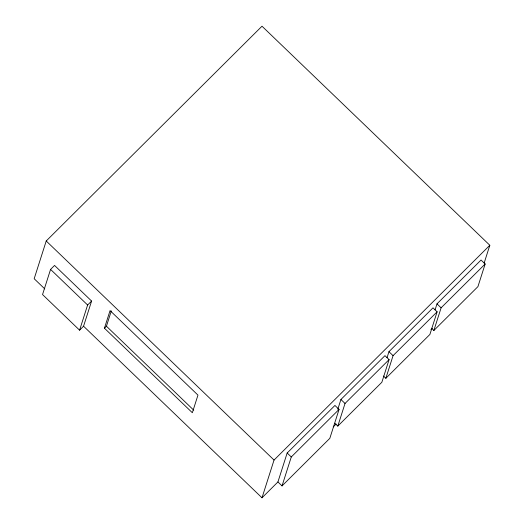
<?xml version="1.0" encoding="UTF-8"?>
<svg xmlns="http://www.w3.org/2000/svg" width="524" height="524" viewBox="0 0 524 524"><rect width="100%" height="100%" fill="white"/><g stroke="black" fill="none" stroke-linecap="round" stroke-linejoin="round"><path stroke-width="0.79" d="M484.169 262.989L489.822 245.271L262 26.2L46.223 240.988L34.178 278.729L44.763 288.901M50.573 269.401L42.542 294.56L79.583 330.179L83.565 326.216L91.595 301.051L54.555 265.439L50.573 269.401L87.613 305.014L79.583 330.179M104.44 328.207L110.06 310.594L197.961 395.116L192.341 412.729L104.44 328.207L106.431 326.223L111.317 310.909M83.565 326.216L262 497.8L274.045 460.059L489.822 245.271M277.93 481.949L287.165 453.011L334.941 405.452L339.061 409.408L329.825 438.346L282.043 485.905L277.93 481.949L262 497.8M282.043 485.905L291.279 456.967L339.061 409.408M337.784 409.316L340.914 399.504L384.97 355.652L389.083 359.615L381.858 382.258L337.803 426.11L334.862 423.281M337.803 426.11L345.034 403.46L389.083 359.615M387.026 357.728L388.952 351.689L433.007 307.837L437.121 311.8L429.896 334.443L385.841 378.295L383.489 376.029M385.841 378.295L393.066 355.645L437.121 311.8M435.058 309.913L436.983 303.874L481.039 260.028L485.159 263.985L477.927 286.628L433.872 330.48L431.521 328.221M433.872 330.48L441.103 307.837L485.159 263.985M87.613 305.014L91.595 301.051M333.225 426.903L336.12 424.027M430.944 329.635L432.097 328.483M436.983 303.874L441.103 307.837M388.952 351.689L393.066 355.645M340.914 399.504L345.034 403.46M287.165 453.011L291.279 456.967M46.223 240.988L274.045 460.059M106.431 326.223L193.742 410.181"/></g></svg>
